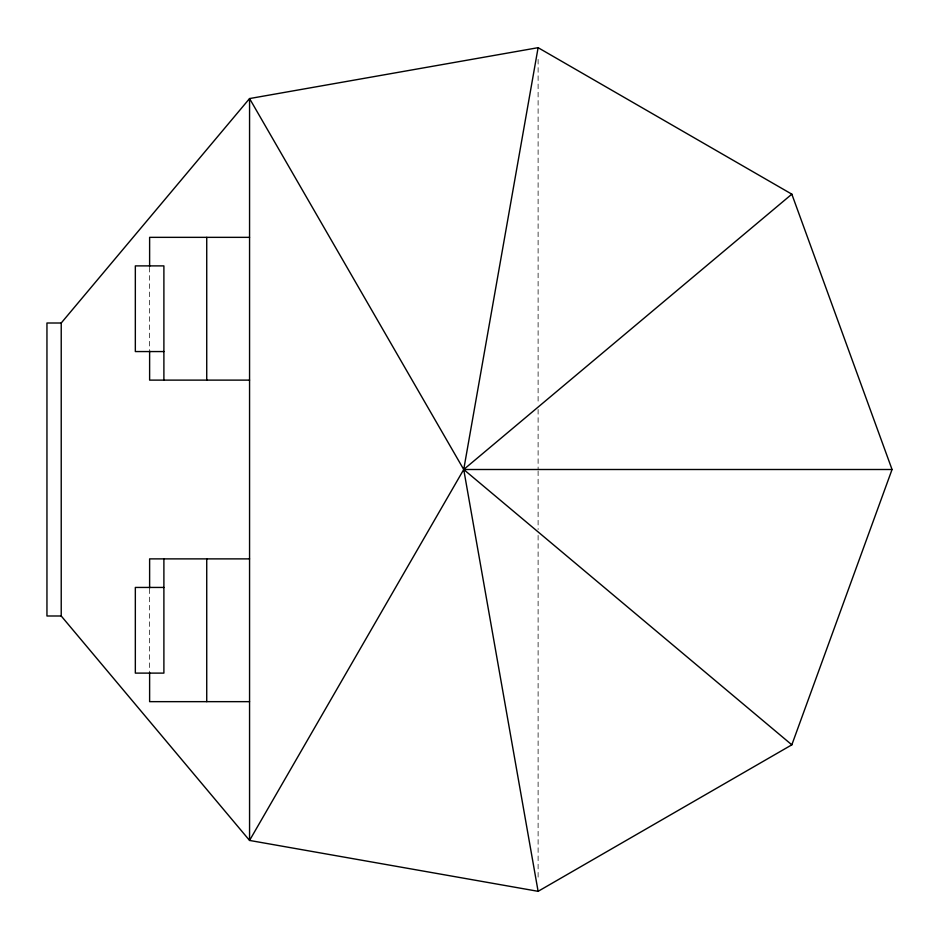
<?xml version="1.0" encoding="UTF-8"?>
<svg xmlns="http://www.w3.org/2000/svg" width="939" height="939" viewBox="0 0 939 939"><rect width="100%" height="100%" fill="white"/><g stroke="black" fill="none" stroke-linecap="round" stroke-linejoin="round"><path stroke-width="0.7" stroke-dasharray="4.7 3.52" d="M538.106 59.392L538.106 403.594M538.106 409.451L538.106 469.5M538.106 470.967L538.106 529.549M538.106 535.406L538.106 879.608M149.618 267.345L149.618 350.106M149.618 588.894L149.618 671.655"/><path stroke-width="1.41" d="M538.106 891.322L463.725 469.5L538.106 47.678L249.563 98.56L61.223 323.004L61.223 615.996L249.563 840.44L538.106 891.322L791.835 744.827L892.05 469.5L791.835 194.173L538.106 47.678M791.835 194.173L463.725 469.5L249.563 840.44L249.563 98.56L463.725 469.5L791.835 744.827M249.563 237.344L149.618 237.344L149.618 266.476M61.223 323.004L46.95 323.004L46.95 615.996L61.223 615.996M163.891 351.562L135.333 351.562L135.333 265.89L163.891 265.89L163.891 380.119M249.563 380.119L149.618 380.119L149.618 350.975M463.725 469.5L892.05 469.5M249.563 558.881L149.618 558.881L149.618 588.025M163.891 587.438L135.333 587.438L135.333 673.11L163.891 673.11L163.891 558.881M249.563 701.656L149.618 701.656L149.618 672.524M206.733 237.344L206.733 380.119M206.733 558.881L206.733 701.656"/></g></svg>
